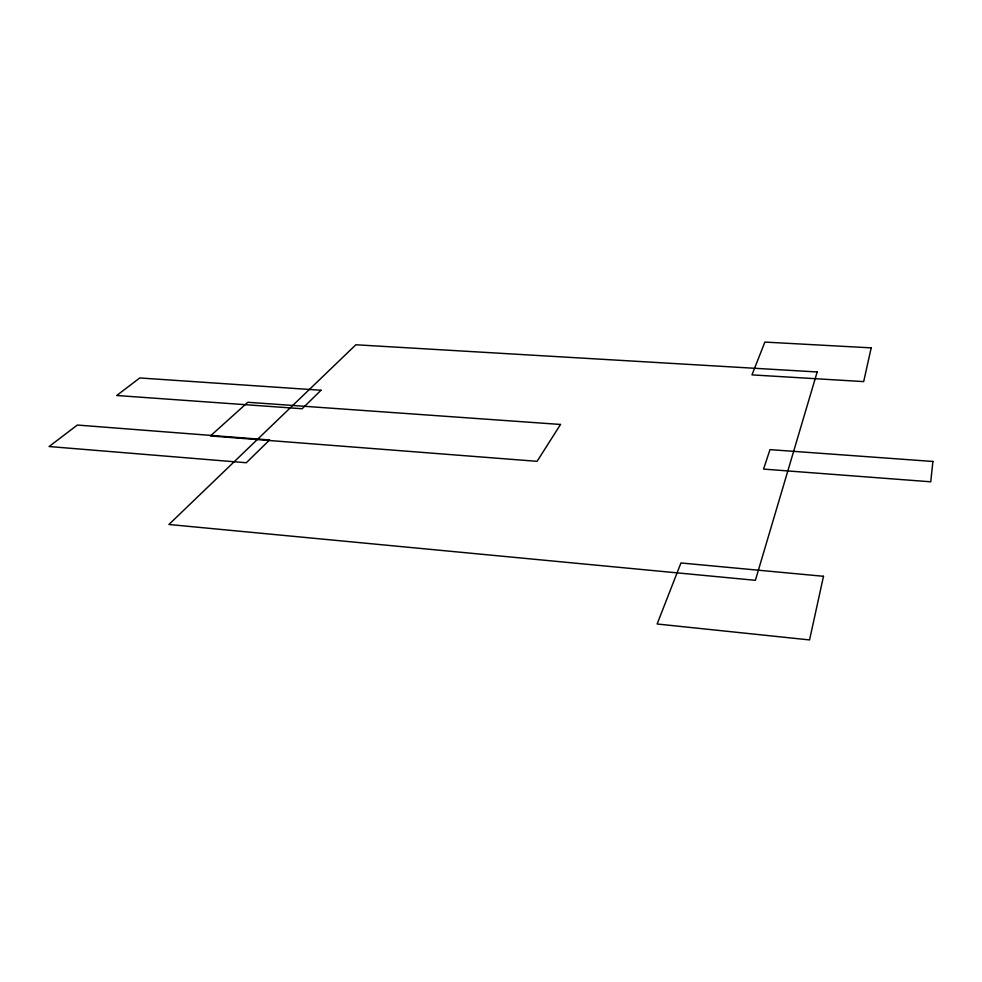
<?xml version="1.0" encoding="UTF-8"?>
<svg xmlns="http://www.w3.org/2000/svg" width="982" height="982" viewBox="0 0 982 982"><rect width="100%" height="100%" fill="white"/><g stroke="black" fill="none" stroke-linecap="round" stroke-linejoin="round"><path stroke-width="1.47" d="M932.9 461.466L930.74 481.806L763.566 469.089L769.986 449.633L932.9 461.466M823.493 576.287L809.561 639.92L657.13 624L680.956 562.968L823.493 576.287M871.194 347.861L863.681 381.605L751.966 374.878L764.88 342.08L871.194 347.861M817.184 371.969L755.391 580.313L168.929 524.486L355.865 344.768L817.184 371.969M560.513 424.457L537.08 461.331L210.455 435.934L247.82 402.276L560.513 424.457M321.028 390.247L302.125 408.745L116.735 395.5L139.775 377.96L321.028 390.247M269.584 439.973L246.298 462.743L49.1 446.528L77.332 425.046L269.584 439.973"/></g></svg>
